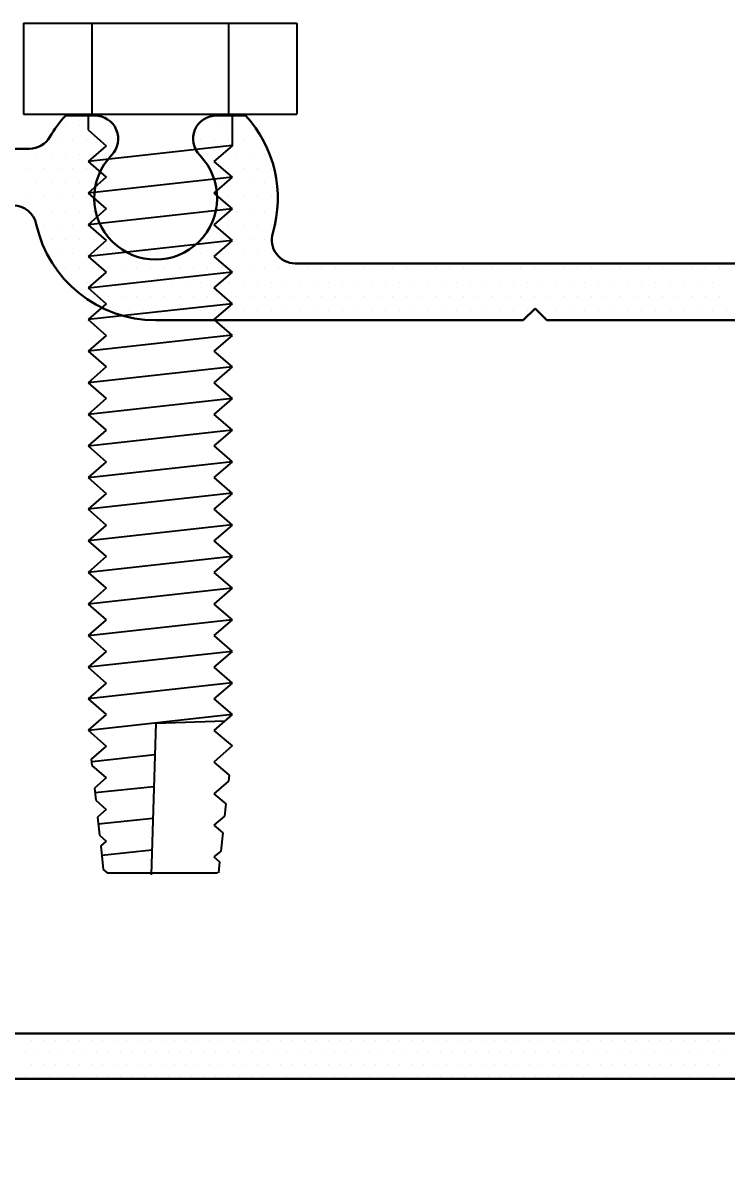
# Model space of a CAD drawing. Header units: inches. Extents: x 3.8 to 36.3, y 0.9 to 43.6.
# Drawn here: x 8.52 to 9.447, y 17.646 to 19.167 of the extents above; entities that cross this region are included whole.
import ezdxf

# ---------------------------------------------------------------- set-up
doc = ezdxf.new("R2010")
doc.units = ezdxf.units.IN
doc.header["$MEASUREMENT"] = 0
for name, color, linetype in [('R-ANNO-DIMS', 3, 'Continuous'), ('R-SWTS-DET1', 1, 'Continuous'), ('R-SWTS-PAT1', 5, 'Continuous')]:
    doc.layers.add(name, color=color, linetype=linetype)
doc.styles.add('SWTSTEXT', font='romans.shx')
doc.dimstyles.new('SWTSARCH', dxfattribs={"dimtxt": 0.25, "dimasz": 0.25, "dimexe": 0.179688, "dimexo": 0.0625, "dimgap": 0.125, "dimtad": 1, "dimtih": 1, "dimtoh": 1, "dimdec": 4, "dimzin": 4, "dimdsep": 46, "dimlunit": 4, "dimtxsty": 'SWTSTEXT', "dimcen": 0.1875, "dimdle": 0.179688, "dimclrd": 256, "dimclre": 256, "dimclrt": 256, "dimadec": 0, "dimazin": 1, "dimtfac": 1, "dimtdec": 4, "dimtofl": 0, "dimtmove": 0, "dimatfit": 3, "dimfxl": 0, "dimfrac": 2, "dimtolj": 1, "dimtzin": 4, "dimlwd": -1, "dimlwe": -1, "dimarcsym": 0})

# ---------------------------------------------------------------- blocks, each defined once
blk = doc.blocks.new('*D9')
at = {"layer": 'Defpoints', "color": 0}
for p in [(10.5692, 18.7891), (6.0692, 17.7901), (6.0692, 16.3107)]:
    blk.add_point(p, dxfattribs=at)
at = {"layer": 'R-ANNO-DIMS'}
for p, q in [((10.5692, 18.7266), (10.5692, 16.131)), ((6.0692, 17.7276), (6.0692, 16.131)), ((10.3192, 16.3107), (6.3192, 16.3107))]:
    blk.add_line(p, q, dxfattribs=at)
for points in [[(6.3192, 16.3523), (6.3192, 16.269), (6.0692, 16.3107)], [(10.3192, 16.3523), (10.3192, 16.269), (10.5692, 16.3107)]]:
    blk.add_solid(points, dxfattribs=at)
at = {"layer": 'R-ANNO-DIMS', "insert": (8.3305, 16.6261), "char_height": 0.25, "attachment_point": 5, "style": 'SWTSTEXT'}
blk.add_mtext('\\A1;4 1/2"', dxfattribs=at)

msp = doc.modelspace()

# ---------------------------------------------------------------- linework, layer by layer
at = {"layer": 'R-SWTS-DET1'}
for p, q in [((8.52001, 19.16687), (8.52001, 19.04687)), ((8.52001, 19.16687), (8.88028, 19.16687)), ((8.61008, 19.16687), (8.61008, 19.04687)), ((8.79021, 19.16687), (8.79021, 19.04687)), ((8.88028, 19.16687), (8.88028, 19.04687)), ((8.52001, 19.04687), (8.88028, 19.04687)), ((8.60514, 19.04687), (8.60514, 19.02604)), ((8.79514, 19.04687), (8.79514, 19.00521)), ((8.60514, 19.02604), (8.62914, 19.00521)), ((8.62914, 19.00521), (8.60514, 18.98437)), ((8.79514, 19.00532), (8.60526, 18.98427)), ((8.79514, 19.00521), (8.77114, 18.98437)), ((8.60514, 18.98437), (8.62914, 18.96354)), ((8.77114, 18.98437), (8.79514, 18.96354)), ((8.62914, 18.96354), (8.60514, 18.94271)), ((8.79503, 18.96364), (8.60526, 18.94261)), ((8.79514, 18.96354), (8.77114, 18.94271)), ((8.60514, 18.94271), (8.62914, 18.92187)), ((8.77114, 18.94271), (8.79514, 18.92187)), ((8.62914, 18.92187), (8.60514, 18.90104)), ((8.79503, 18.92197), (8.60526, 18.90094)), ((8.79514, 18.92187), (8.77114, 18.90104)), ((8.60514, 18.90104), (8.62914, 18.8802)), ((8.77114, 18.90104), (8.79514, 18.8802)), ((8.62914, 18.8802), (8.60514, 18.85937)), ((8.79503, 18.8803), (8.60526, 18.85927)), ((8.79514, 18.8802), (8.77114, 18.85937)), ((8.60514, 18.85937), (8.62914, 18.83854)), ((8.77114, 18.85937), (8.79514, 18.83854)), ((8.62914, 18.83854), (8.60514, 18.8177)), ((8.79503, 18.83864), (8.60526, 18.81761)), ((8.79514, 18.83854), (8.77114, 18.8177)), ((8.60514, 18.8177), (8.62914, 18.79687)), ((8.77114, 18.8177), (8.79514, 18.79687)), ((8.62914, 18.79687), (8.60514, 18.77604)), ((8.79503, 18.79697), (8.60526, 18.77594)), ((8.79514, 18.79687), (8.77114, 18.77604)), ((8.60514, 18.77604), (8.62914, 18.7552)), ((8.77114, 18.77604), (8.79514, 18.7552)), ((8.62914, 18.7552), (8.60514, 18.73437)), ((8.79503, 18.7553), (8.60526, 18.73427)), ((8.79514, 18.7552), (8.77114, 18.73437)), ((8.60514, 18.73437), (8.62914, 18.71354)), ((8.77114, 18.73437), (8.79514, 18.71354)), ((8.62914, 18.71354), (8.60514, 18.6927)), ((8.79503, 18.71363), (8.60526, 18.6926)), ((8.79514, 18.71354), (8.77114, 18.6927)), ((8.60514, 18.6927), (8.62914, 18.67187)), ((8.77114, 18.6927), (8.79514, 18.67187)), ((8.62914, 18.67187), (8.60514, 18.65104)), ((8.79503, 18.67197), (8.60526, 18.65094)), ((8.79514, 18.67187), (8.77114, 18.65104)), ((8.60514, 18.65104), (8.62914, 18.6302)), ((8.77114, 18.65104), (8.79514, 18.6302)), ((8.62914, 18.6302), (8.60514, 18.60937)), ((8.79503, 18.6303), (8.60526, 18.60927)), ((8.79514, 18.6302), (8.77114, 18.60937)), ((8.60514, 18.60937), (8.62914, 18.58854)), ((8.77114, 18.60937), (8.79514, 18.58854)), ((8.62914, 18.58854), (8.60514, 18.5677)), ((8.79503, 18.58863), (8.60526, 18.5676)), ((8.79514, 18.58854), (8.77114, 18.5677)), ((8.60514, 18.5677), (8.62914, 18.54687)), ((8.77114, 18.5677), (8.79514, 18.54687)), ((8.62914, 18.54687), (8.60514, 18.52604)), ((8.79503, 18.54697), (8.60526, 18.52594)), ((8.79514, 18.54687), (8.77114, 18.52604)), ((8.60514, 18.52604), (8.62914, 18.5052)), ((8.77114, 18.52604), (8.79514, 18.5052)), ((8.62914, 18.5052), (8.60514, 18.48437)), ((8.79503, 18.5053), (8.60526, 18.48427)), ((8.79514, 18.5052), (8.77114, 18.48437)), ((8.60514, 18.48437), (8.62914, 18.46353)), ((8.77114, 18.48437), (8.79514, 18.46353)), ((8.62914, 18.46353), (8.60514, 18.4427)), ((8.79503, 18.46363), (8.60526, 18.4426)), ((8.79514, 18.46353), (8.77114, 18.4427)), ((8.60514, 18.4427), (8.62914, 18.42187)), ((8.77114, 18.4427), (8.79514, 18.42187)), ((8.62914, 18.42187), (8.60514, 18.40103)), ((8.79503, 18.42197), (8.60526, 18.40094)), ((8.79514, 18.42187), (8.77114, 18.40103)), ((8.60514, 18.40103), (8.62914, 18.3802)), ((8.77114, 18.40103), (8.79514, 18.3802)), ((8.62914, 18.3802), (8.60514, 18.35937)), ((8.79503, 18.3803), (8.60526, 18.35927)), ((8.79514, 18.3802), (8.77114, 18.35937)), ((8.60514, 18.35937), (8.62914, 18.33853)), ((8.77114, 18.35937), (8.79514, 18.33853)), ((8.62914, 18.33853), (8.60514, 18.3177)), ((8.79503, 18.33863), (8.60526, 18.3176)), ((8.79514, 18.33853), (8.77114, 18.3177)), ((8.60514, 18.3177), (8.62914, 18.29687)), ((8.77114, 18.3177), (8.79514, 18.29687)), ((8.62914, 18.29687), (8.60514, 18.27603)), ((8.79503, 18.29696), (8.60526, 18.27593)), ((8.79514, 18.29687), (8.77114, 18.27603)), ((8.60514, 18.27603), (8.62914, 18.2552)), ((8.77114, 18.27603), (8.79514, 18.2552)), ((8.62914, 18.2552), (8.60514, 18.23487)), ((8.79503, 18.2553), (8.60576, 18.23432)), ((8.79514, 18.2552), (8.77114, 18.23437)), ((8.69464, 18.24412), (8.68816, 18.04412)), ((8.69464, 18.24412), (8.78559, 18.2469)), ((8.60514, 18.23487), (8.62914, 18.21353)), ((8.77114, 18.23437), (8.79514, 18.21404)), ((8.62914, 18.21353), (8.60934, 18.19635)), ((8.79514, 18.21404), (8.77114, 18.1927)), ((8.60934, 18.19635), (8.61022, 18.18829)), ((8.69327, 18.20204), (8.61069, 18.1932)), ((8.77114, 18.1927), (8.79094, 18.17551)), ((8.61022, 18.18829), (8.62914, 18.17187)), ((8.62914, 18.17187), (8.61349, 18.15828)), ((8.79006, 18.16746), (8.77114, 18.15103)), ((8.79094, 18.17551), (8.79006, 18.16746)), ((8.61349, 18.15828), (8.61524, 18.14227)), ((8.69192, 18.16022), (8.61419, 18.15193)), ((8.77114, 18.15103), (8.78679, 18.13745)), ((8.61524, 18.14227), (8.62914, 18.1302)), ((8.78679, 18.13745), (8.78505, 18.12143)), ((8.62914, 18.1302), (8.61765, 18.12022)), ((8.61765, 18.12022), (8.62026, 18.09624)), ((8.69056, 18.11841), (8.61868, 18.11076)), ((8.78505, 18.12143), (8.77114, 18.10937)), ((8.77114, 18.10937), (8.78264, 18.09938)), ((8.62026, 18.09624), (8.62914, 18.08853)), ((8.62914, 18.08853), (8.6218, 18.08215)), ((8.78264, 18.09938), (8.78003, 18.07541)), ((8.6218, 18.08215), (8.62517, 18.05119)), ((8.68921, 18.07659), (8.62317, 18.06959)), ((8.78003, 18.07541), (8.77114, 18.0677)), ((8.77114, 18.0677), (8.77849, 18.06132)), ((8.77849, 18.06132), (8.77691, 18.04687)), ((8.62517, 18.05119), (8.63014, 18.04687)), ((8.63014, 18.04687), (8.77591, 18.04687))]:
    msp.add_line(p, q, dxfattribs=at)
at = {"layer": 'R-SWTS-DET1', "lineweight": 30}
for p, q in [((8.61386, 19.04514), (8.57574, 19.04514)), ((8.81272, 19.04514), (8.7746, 19.04514)), ((8.52803, 19.00125), (8.21717, 19.00112)), ((9.51028, 18.85014), (8.87818, 18.85014)), ((9.17861, 18.77514), (9.19423, 18.79077)), ((9.19423, 18.79077), (9.20986, 18.77514)), ((8.69423, 18.77514), (9.17861, 18.77514)), ((9.20986, 18.77514), (9.69423, 18.77514)), ((10.45744, 17.8349), (8.41569, 17.8349)), ((8.33969, 17.7749), (10.53344, 17.7749))]:
    msp.add_line(p, q, dxfattribs=at)
for centre, radius, start, end in [((8.69423, 18.93614), 0.161, 137.38889, 149.96261), ((8.61386, 19.01414), 0.031, 315.85883, 90), ((8.7746, 19.01414), 0.031, 90, 224.14117), ((8.69423, 18.93614), 0.161, 343.35396, 42.61111), ((8.52802, 19.03225), 0.031, 270.01698, 329.96261), ((8.69423, 18.93614), 0.081, 135.85883, 44.14117), ((8.50663, 18.89526), 0.031, 12.29447, 90.01886), ((8.69423, 18.93614), 0.161, 192.29447, 270), ((8.87818, 18.88114), 0.031, 163.35396, 270)]:
    msp.add_arc(centre, radius, start, end, dxfattribs=at)
at = {"layer": 'R-SWTS-PAT1'}
for p, q in [((8.57529, 19.0315), (8.57529, 19.0315)), ((8.59404, 19.0315), (8.59404, 19.0315)), ((8.61279, 19.0315), (8.61279, 19.0315)), ((8.63154, 19.0315), (8.63154, 19.0315)), ((8.76279, 19.0315), (8.76279, 19.0315)), ((8.78154, 19.0315), (8.78154, 19.0315)), ((8.80029, 19.0315), (8.80029, 19.0315)), ((8.81904, 19.0315), (8.81904, 19.0315)), ((8.56591, 19.01275), (8.56591, 19.01275)), ((8.58466, 19.01275), (8.58466, 19.01275)), ((8.60341, 19.01275), (8.60341, 19.01275)), ((8.62216, 19.01275), (8.62216, 19.01275)), ((8.64091, 19.01275), (8.64091, 19.01275)), ((8.75341, 19.01275), (8.75341, 19.01275)), ((8.77216, 19.01275), (8.77216, 19.01275)), ((8.79091, 19.01275), (8.79091, 19.01275)), ((8.80966, 19.01275), (8.80966, 19.01275)), ((8.82841, 19.01275), (8.82841, 19.01275)), ((8.53779, 18.994), (8.53779, 18.994)), ((8.55654, 18.994), (8.55654, 18.994)), ((8.57529, 18.994), (8.57529, 18.994)), ((8.59404, 18.994), (8.59404, 18.994)), ((8.61279, 18.994), (8.61279, 18.994)), ((8.63154, 18.994), (8.63154, 18.994)), ((8.76279, 18.994), (8.76279, 18.994)), ((8.78154, 18.994), (8.78154, 18.994)), ((8.80029, 18.994), (8.80029, 18.994)), ((8.81904, 18.994), (8.81904, 18.994)), ((8.83779, 18.994), (8.83779, 18.994)), ((8.52841, 18.97525), (8.52841, 18.97525)), ((8.54716, 18.97525), (8.54716, 18.97525)), ((8.56591, 18.97525), (8.56591, 18.97525)), ((8.58466, 18.97525), (8.58466, 18.97525)), ((8.60341, 18.97525), (8.60341, 18.97525)), ((8.62216, 18.97525), (8.62216, 18.97525)), ((8.77216, 18.97525), (8.77216, 18.97525)), ((8.79091, 18.97525), (8.79091, 18.97525)), ((8.80966, 18.97525), (8.80966, 18.97525)), ((8.82841, 18.97525), (8.82841, 18.97525)), ((8.84716, 18.97525), (8.84716, 18.97525)), ((8.53779, 18.9565), (8.53779, 18.9565)), ((8.55654, 18.9565), (8.55654, 18.9565)), ((8.57529, 18.9565), (8.57529, 18.9565)), ((8.59404, 18.9565), (8.59404, 18.9565)), ((8.61279, 18.9565), (8.61279, 18.9565)), ((8.78154, 18.9565), (8.78154, 18.9565)), ((8.80029, 18.9565), (8.80029, 18.9565)), ((8.81904, 18.9565), (8.81904, 18.9565)), ((8.83779, 18.9565), (8.83779, 18.9565)), ((8.52841, 18.93775), (8.52841, 18.93775)), ((8.54716, 18.93775), (8.54716, 18.93775)), ((8.56591, 18.93775), (8.56591, 18.93775)), ((8.58466, 18.93775), (8.58466, 18.93775)), ((8.60341, 18.93775), (8.60341, 18.93775)), ((8.79091, 18.93775), (8.79091, 18.93775)), ((8.80966, 18.93775), (8.80966, 18.93775)), ((8.82841, 18.93775), (8.82841, 18.93775)), ((8.84716, 18.93775), (8.84716, 18.93775)), ((8.53779, 18.919), (8.53779, 18.919)), ((8.55654, 18.919), (8.55654, 18.919)), ((8.57529, 18.919), (8.57529, 18.919)), ((8.59404, 18.919), (8.59404, 18.919)), ((8.61279, 18.919), (8.61279, 18.919)), ((8.78154, 18.919), (8.78154, 18.919)), ((8.80029, 18.919), (8.80029, 18.919)), ((8.81904, 18.919), (8.81904, 18.919)), ((8.83779, 18.919), (8.83779, 18.919)), ((8.54716, 18.90025), (8.54716, 18.90025)), ((8.56591, 18.90025), (8.56591, 18.90025)), ((8.58466, 18.90025), (8.58466, 18.90025)), ((8.60341, 18.90025), (8.60341, 18.90025)), ((8.77216, 18.90025), (8.77216, 18.90025)), ((8.79091, 18.90025), (8.79091, 18.90025)), ((8.80966, 18.90025), (8.80966, 18.90025)), ((8.82841, 18.90025), (8.82841, 18.90025)), ((8.84716, 18.90025), (8.84716, 18.90025)), ((8.55654, 18.8815), (8.55654, 18.8815)), ((8.57529, 18.8815), (8.57529, 18.8815)), ((8.59404, 18.8815), (8.59404, 18.8815)), ((8.61279, 18.8815), (8.61279, 18.8815)), ((8.63154, 18.8815), (8.63154, 18.8815)), ((8.76279, 18.8815), (8.76279, 18.8815)), ((8.78154, 18.8815), (8.78154, 18.8815)), ((8.80029, 18.8815), (8.80029, 18.8815)), ((8.81904, 18.8815), (8.81904, 18.8815)), ((8.83779, 18.8815), (8.83779, 18.8815)), ((8.56591, 18.86275), (8.56591, 18.86275)), ((8.58466, 18.86275), (8.58466, 18.86275)), ((8.60341, 18.86275), (8.60341, 18.86275)), ((8.62216, 18.86275), (8.62216, 18.86275)), ((8.64091, 18.86275), (8.64091, 18.86275)), ((8.65966, 18.86275), (8.65966, 18.86275)), ((8.73466, 18.86275), (8.73466, 18.86275)), ((8.75341, 18.86275), (8.75341, 18.86275)), ((8.77216, 18.86275), (8.77216, 18.86275)), ((8.79091, 18.86275), (8.79091, 18.86275)), ((8.80966, 18.86275), (8.80966, 18.86275)), ((8.82841, 18.86275), (8.82841, 18.86275)), ((8.84716, 18.86275), (8.84716, 18.86275)), ((8.57529, 18.844), (8.57529, 18.844)), ((8.59404, 18.844), (8.59404, 18.844)), ((8.61279, 18.844), (8.61279, 18.844)), ((8.63154, 18.844), (8.63154, 18.844)), ((8.65029, 18.844), (8.65029, 18.844)), ((8.66904, 18.844), (8.66904, 18.844)), ((8.68779, 18.844), (8.68779, 18.844)), ((8.70654, 18.844), (8.70654, 18.844)), ((8.72529, 18.844), (8.72529, 18.844)), ((8.74404, 18.844), (8.74404, 18.844)), ((8.76279, 18.844), (8.76279, 18.844)), ((8.78154, 18.844), (8.78154, 18.844)), ((8.80029, 18.844), (8.80029, 18.844)), ((8.81904, 18.844), (8.81904, 18.844)), ((8.83779, 18.844), (8.83779, 18.844)), ((8.85654, 18.844), (8.85654, 18.844)), ((8.87529, 18.844), (8.87529, 18.844)), ((8.89404, 18.844), (8.89404, 18.844)), ((8.91279, 18.844), (8.91279, 18.844)), ((8.93154, 18.844), (8.93154, 18.844)), ((8.95029, 18.844), (8.95029, 18.844)), ((8.96904, 18.844), (8.96904, 18.844)), ((8.98779, 18.844), (8.98779, 18.844)), ((9.00654, 18.844), (9.00654, 18.844)), ((9.02529, 18.844), (9.02529, 18.844)), ((9.04404, 18.844), (9.04404, 18.844)), ((9.06279, 18.844), (9.06279, 18.844)), ((9.08154, 18.844), (9.08154, 18.844)), ((9.10029, 18.844), (9.10029, 18.844)), ((9.11904, 18.844), (9.11904, 18.844)), ((9.13779, 18.844), (9.13779, 18.844)), ((9.15654, 18.844), (9.15654, 18.844)), ((9.17529, 18.844), (9.17529, 18.844)), ((9.19404, 18.844), (9.19404, 18.844)), ((9.21279, 18.844), (9.21279, 18.844)), ((9.23154, 18.844), (9.23154, 18.844)), ((9.25029, 18.844), (9.25029, 18.844)), ((9.26904, 18.844), (9.26904, 18.844)), ((9.28779, 18.844), (9.28779, 18.844)), ((9.30654, 18.844), (9.30654, 18.844)), ((9.32529, 18.844), (9.32529, 18.844)), ((9.34404, 18.844), (9.34404, 18.844)), ((9.36279, 18.844), (9.36279, 18.844)), ((9.38154, 18.844), (9.38154, 18.844)), ((9.40029, 18.844), (9.40029, 18.844)), ((9.41904, 18.844), (9.41904, 18.844)), ((9.43779, 18.844), (9.43779, 18.844)), ((8.58466, 18.82525), (8.58466, 18.82525)), ((8.60341, 18.82525), (8.60341, 18.82525)), ((8.62216, 18.82525), (8.62216, 18.82525)), ((8.64091, 18.82525), (8.64091, 18.82525)), ((8.65966, 18.82525), (8.65966, 18.82525)), ((8.67841, 18.82525), (8.67841, 18.82525)), ((8.69716, 18.82525), (8.69716, 18.82525)), ((8.71591, 18.82525), (8.71591, 18.82525)), ((8.73466, 18.82525), (8.73466, 18.82525)), ((8.75341, 18.82525), (8.75341, 18.82525)), ((8.77216, 18.82525), (8.77216, 18.82525)), ((8.79091, 18.82525), (8.79091, 18.82525)), ((8.80966, 18.82525), (8.80966, 18.82525)), ((8.82841, 18.82525), (8.82841, 18.82525)), ((8.84716, 18.82525), (8.84716, 18.82525)), ((8.86591, 18.82525), (8.86591, 18.82525)), ((8.88466, 18.82525), (8.88466, 18.82525)), ((8.90341, 18.82525), (8.90341, 18.82525)), ((8.92216, 18.82525), (8.92216, 18.82525)), ((8.94091, 18.82525), (8.94091, 18.82525)), ((8.95966, 18.82525), (8.95966, 18.82525)), ((8.97841, 18.82525), (8.97841, 18.82525)), ((8.99716, 18.82525), (8.99716, 18.82525)), ((9.01591, 18.82525), (9.01591, 18.82525)), ((9.03466, 18.82525), (9.03466, 18.82525)), ((9.05341, 18.82525), (9.05341, 18.82525)), ((9.07216, 18.82525), (9.07216, 18.82525)), ((9.09091, 18.82525), (9.09091, 18.82525)), ((9.10966, 18.82525), (9.10966, 18.82525)), ((9.12841, 18.82525), (9.12841, 18.82525)), ((9.14716, 18.82525), (9.14716, 18.82525)), ((9.16591, 18.82525), (9.16591, 18.82525)), ((9.18466, 18.82525), (9.18466, 18.82525)), ((9.20341, 18.82525), (9.20341, 18.82525)), ((9.22216, 18.82525), (9.22216, 18.82525)), ((9.24091, 18.82525), (9.24091, 18.82525)), ((9.25966, 18.82525), (9.25966, 18.82525)), ((9.27841, 18.82525), (9.27841, 18.82525)), ((9.29716, 18.82525), (9.29716, 18.82525)), ((9.31591, 18.82525), (9.31591, 18.82525)), ((9.33466, 18.82525), (9.33466, 18.82525)), ((9.35341, 18.82525), (9.35341, 18.82525)), ((9.37216, 18.82525), (9.37216, 18.82525)), ((9.39091, 18.82525), (9.39091, 18.82525)), ((9.40966, 18.82525), (9.40966, 18.82525)), ((9.42841, 18.82525), (9.42841, 18.82525)), ((8.61279, 18.8065), (8.61279, 18.8065)), ((8.63154, 18.8065), (8.63154, 18.8065)), ((8.65029, 18.8065), (8.65029, 18.8065)), ((8.66904, 18.8065), (8.66904, 18.8065)), ((8.68779, 18.8065), (8.68779, 18.8065)), ((8.70654, 18.8065), (8.70654, 18.8065)), ((8.72529, 18.8065), (8.72529, 18.8065)), ((8.74404, 18.8065), (8.74404, 18.8065)), ((8.76279, 18.8065), (8.76279, 18.8065)), ((8.78154, 18.8065), (8.78154, 18.8065)), ((8.80029, 18.8065), (8.80029, 18.8065)), ((8.81904, 18.8065), (8.81904, 18.8065)), ((8.83779, 18.8065), (8.83779, 18.8065)), ((8.85654, 18.8065), (8.85654, 18.8065)), ((8.87529, 18.8065), (8.87529, 18.8065)), ((8.89404, 18.8065), (8.89404, 18.8065)), ((8.91279, 18.8065), (8.91279, 18.8065)), ((8.93154, 18.8065), (8.93154, 18.8065)), ((8.95029, 18.8065), (8.95029, 18.8065)), ((8.96904, 18.8065), (8.96904, 18.8065)), ((8.98779, 18.8065), (8.98779, 18.8065)), ((9.00654, 18.8065), (9.00654, 18.8065)), ((9.02529, 18.8065), (9.02529, 18.8065)), ((9.04404, 18.8065), (9.04404, 18.8065)), ((9.06279, 18.8065), (9.06279, 18.8065)), ((9.08154, 18.8065), (9.08154, 18.8065)), ((9.10029, 18.8065), (9.10029, 18.8065)), ((9.11904, 18.8065), (9.11904, 18.8065)), ((9.13779, 18.8065), (9.13779, 18.8065)), ((9.15654, 18.8065), (9.15654, 18.8065)), ((9.17529, 18.8065), (9.17529, 18.8065)), ((9.19404, 18.8065), (9.19404, 18.8065)), ((9.21279, 18.8065), (9.21279, 18.8065)), ((9.23154, 18.8065), (9.23154, 18.8065)), ((9.25029, 18.8065), (9.25029, 18.8065)), ((9.26904, 18.8065), (9.26904, 18.8065)), ((9.28779, 18.8065), (9.28779, 18.8065)), ((9.30654, 18.8065), (9.30654, 18.8065)), ((9.32529, 18.8065), (9.32529, 18.8065)), ((9.34404, 18.8065), (9.34404, 18.8065)), ((9.36279, 18.8065), (9.36279, 18.8065)), ((9.38154, 18.8065), (9.38154, 18.8065)), ((9.40029, 18.8065), (9.40029, 18.8065)), ((9.41904, 18.8065), (9.41904, 18.8065)), ((9.43779, 18.8065), (9.43779, 18.8065)), ((8.64091, 18.78775), (8.64091, 18.78775)), ((8.65966, 18.78775), (8.65966, 18.78775)), ((8.67841, 18.78775), (8.67841, 18.78775)), ((8.69716, 18.78775), (8.69716, 18.78775)), ((8.71591, 18.78775), (8.71591, 18.78775)), ((8.73466, 18.78775), (8.73466, 18.78775)), ((8.75341, 18.78775), (8.75341, 18.78775)), ((8.77216, 18.78775), (8.77216, 18.78775)), ((8.79091, 18.78775), (8.79091, 18.78775)), ((8.80966, 18.78775), (8.80966, 18.78775)), ((8.82841, 18.78775), (8.82841, 18.78775)), ((8.84716, 18.78775), (8.84716, 18.78775)), ((8.86591, 18.78775), (8.86591, 18.78775)), ((8.88466, 18.78775), (8.88466, 18.78775)), ((8.90341, 18.78775), (8.90341, 18.78775)), ((8.92216, 18.78775), (8.92216, 18.78775)), ((8.94091, 18.78775), (8.94091, 18.78775)), ((8.95966, 18.78775), (8.95966, 18.78775)), ((8.97841, 18.78775), (8.97841, 18.78775)), ((8.99716, 18.78775), (8.99716, 18.78775)), ((9.01591, 18.78775), (9.01591, 18.78775)), ((9.03466, 18.78775), (9.03466, 18.78775)), ((9.05341, 18.78775), (9.05341, 18.78775)), ((9.07216, 18.78775), (9.07216, 18.78775)), ((9.09091, 18.78775), (9.09091, 18.78775)), ((9.10966, 18.78775), (9.10966, 18.78775)), ((9.12841, 18.78775), (9.12841, 18.78775)), ((9.14716, 18.78775), (9.14716, 18.78775)), ((9.16591, 18.78775), (9.16591, 18.78775)), ((9.18466, 18.78775), (9.18466, 18.78775)), ((9.20341, 18.78775), (9.20341, 18.78775)), ((9.22216, 18.78775), (9.22216, 18.78775)), ((9.24091, 18.78775), (9.24091, 18.78775)), ((9.25966, 18.78775), (9.25966, 18.78775)), ((9.27841, 18.78775), (9.27841, 18.78775)), ((9.29716, 18.78775), (9.29716, 18.78775)), ((9.31591, 18.78775), (9.31591, 18.78775)), ((9.33466, 18.78775), (9.33466, 18.78775)), ((9.35341, 18.78775), (9.35341, 18.78775)), ((9.37216, 18.78775), (9.37216, 18.78775)), ((9.39091, 18.78775), (9.39091, 18.78775)), ((9.40966, 18.78775), (9.40966, 18.78775)), ((9.42841, 18.78775), (9.42841, 18.78775)), ((9.44716, 18.78775), (9.44716, 18.78775)), ((8.53099, 17.825), (8.53099, 17.825)), ((8.54662, 17.825), (8.54662, 17.825)), ((8.56224, 17.825), (8.56224, 17.825)), ((8.57787, 17.825), (8.57787, 17.825)), ((8.59349, 17.825), (8.59349, 17.825)), ((8.60912, 17.825), (8.60912, 17.825)), ((8.62474, 17.825), (8.62474, 17.825)), ((8.64037, 17.825), (8.64037, 17.825)), ((8.65599, 17.825), (8.65599, 17.825)), ((8.67162, 17.825), (8.67162, 17.825)), ((8.68724, 17.825), (8.68724, 17.825)), ((8.70287, 17.825), (8.70287, 17.825)), ((8.71849, 17.825), (8.71849, 17.825)), ((8.73412, 17.825), (8.73412, 17.825)), ((8.74974, 17.825), (8.74974, 17.825)), ((8.76537, 17.825), (8.76537, 17.825)), ((8.78099, 17.825), (8.78099, 17.825)), ((8.79662, 17.825), (8.79662, 17.825)), ((8.81224, 17.825), (8.81224, 17.825)), ((8.82787, 17.825), (8.82787, 17.825)), ((8.84349, 17.825), (8.84349, 17.825)), ((8.85912, 17.825), (8.85912, 17.825)), ((8.87474, 17.825), (8.87474, 17.825)), ((8.89037, 17.825), (8.89037, 17.825)), ((8.90599, 17.825), (8.90599, 17.825)), ((8.92162, 17.825), (8.92162, 17.825)), ((8.93724, 17.825), (8.93724, 17.825)), ((8.95287, 17.825), (8.95287, 17.825)), ((8.96849, 17.825), (8.96849, 17.825)), ((8.98412, 17.825), (8.98412, 17.825)), ((8.99974, 17.825), (8.99974, 17.825)), ((9.01537, 17.825), (9.01537, 17.825)), ((9.03099, 17.825), (9.03099, 17.825)), ((9.04662, 17.825), (9.04662, 17.825)), ((9.06224, 17.825), (9.06224, 17.825)), ((9.07787, 17.825), (9.07787, 17.825)), ((9.09349, 17.825), (9.09349, 17.825)), ((9.10912, 17.825), (9.10912, 17.825)), ((9.12474, 17.825), (9.12474, 17.825)), ((9.14037, 17.825), (9.14037, 17.825)), ((9.15599, 17.825), (9.15599, 17.825)), ((9.17162, 17.825), (9.17162, 17.825)), ((9.18724, 17.825), (9.18724, 17.825)), ((9.20287, 17.825), (9.20287, 17.825)), ((9.21849, 17.825), (9.21849, 17.825)), ((9.23412, 17.825), (9.23412, 17.825)), ((9.24974, 17.825), (9.24974, 17.825)), ((9.26537, 17.825), (9.26537, 17.825)), ((9.28099, 17.825), (9.28099, 17.825)), ((9.29662, 17.825), (9.29662, 17.825)), ((9.31224, 17.825), (9.31224, 17.825)), ((9.32787, 17.825), (9.32787, 17.825)), ((9.34349, 17.825), (9.34349, 17.825)), ((9.35912, 17.825), (9.35912, 17.825)), ((9.37474, 17.825), (9.37474, 17.825)), ((9.39037, 17.825), (9.39037, 17.825)), ((9.40599, 17.825), (9.40599, 17.825)), ((9.42162, 17.825), (9.42162, 17.825)), ((9.43724, 17.825), (9.43724, 17.825)), ((8.52318, 17.80938), (8.52318, 17.80938)), ((8.5388, 17.80938), (8.5388, 17.80938)), ((8.55443, 17.80938), (8.55443, 17.80938)), ((8.57005, 17.80938), (8.57005, 17.80938)), ((8.58568, 17.80938), (8.58568, 17.80938)), ((8.6013, 17.80938), (8.6013, 17.80938)), ((8.61693, 17.80938), (8.61693, 17.80938)), ((8.63255, 17.80938), (8.63255, 17.80938)), ((8.64818, 17.80938), (8.64818, 17.80938)), ((8.6638, 17.80938), (8.6638, 17.80938)), ((8.67943, 17.80938), (8.67943, 17.80938)), ((8.69505, 17.80938), (8.69505, 17.80938)), ((8.71068, 17.80938), (8.71068, 17.80938)), ((8.7263, 17.80938), (8.7263, 17.80938)), ((8.74193, 17.80938), (8.74193, 17.80938)), ((8.75755, 17.80938), (8.75755, 17.80938)), ((8.77318, 17.80938), (8.77318, 17.80938)), ((8.7888, 17.80938), (8.7888, 17.80938)), ((8.80443, 17.80938), (8.80443, 17.80938)), ((8.82005, 17.80938), (8.82005, 17.80938)), ((8.83568, 17.80938), (8.83568, 17.80938)), ((8.8513, 17.80938), (8.8513, 17.80938)), ((8.86693, 17.80938), (8.86693, 17.80938)), ((8.88255, 17.80938), (8.88255, 17.80938)), ((8.89818, 17.80938), (8.89818, 17.80938)), ((8.9138, 17.80938), (8.9138, 17.80938)), ((8.92943, 17.80938), (8.92943, 17.80938)), ((8.94505, 17.80938), (8.94505, 17.80938)), ((8.96068, 17.80938), (8.96068, 17.80938)), ((8.9763, 17.80938), (8.9763, 17.80938)), ((8.99193, 17.80938), (8.99193, 17.80938)), ((9.00755, 17.80938), (9.00755, 17.80938)), ((9.02318, 17.80938), (9.02318, 17.80938)), ((9.0388, 17.80938), (9.0388, 17.80938)), ((9.05443, 17.80938), (9.05443, 17.80938)), ((9.07005, 17.80938), (9.07005, 17.80938)), ((9.08568, 17.80938), (9.08568, 17.80938)), ((9.1013, 17.80938), (9.1013, 17.80938)), ((9.11693, 17.80938), (9.11693, 17.80938)), ((9.13255, 17.80938), (9.13255, 17.80938)), ((9.14818, 17.80938), (9.14818, 17.80938)), ((9.1638, 17.80938), (9.1638, 17.80938)), ((9.17943, 17.80938), (9.17943, 17.80938)), ((9.19505, 17.80938), (9.19505, 17.80938)), ((9.21068, 17.80938), (9.21068, 17.80938)), ((9.2263, 17.80938), (9.2263, 17.80938)), ((9.24193, 17.80938), (9.24193, 17.80938)), ((9.25755, 17.80938), (9.25755, 17.80938)), ((9.27318, 17.80938), (9.27318, 17.80938)), ((9.2888, 17.80938), (9.2888, 17.80938)), ((9.30443, 17.80938), (9.30443, 17.80938)), ((9.32005, 17.80938), (9.32005, 17.80938)), ((9.33568, 17.80938), (9.33568, 17.80938)), ((9.3513, 17.80938), (9.3513, 17.80938)), ((9.36693, 17.80938), (9.36693, 17.80938)), ((9.38255, 17.80938), (9.38255, 17.80938)), ((9.39818, 17.80938), (9.39818, 17.80938)), ((9.4138, 17.80938), (9.4138, 17.80938)), ((9.42943, 17.80938), (9.42943, 17.80938)), ((9.44505, 17.80938), (9.44505, 17.80938)), ((8.53099, 17.79375), (8.53099, 17.79375)), ((8.54662, 17.79375), (8.54662, 17.79375)), ((8.56224, 17.79375), (8.56224, 17.79375)), ((8.57787, 17.79375), (8.57787, 17.79375)), ((8.59349, 17.79375), (8.59349, 17.79375)), ((8.60912, 17.79375), (8.60912, 17.79375)), ((8.62474, 17.79375), (8.62474, 17.79375)), ((8.64037, 17.79375), (8.64037, 17.79375)), ((8.65599, 17.79375), (8.65599, 17.79375)), ((8.67162, 17.79375), (8.67162, 17.79375)), ((8.68724, 17.79375), (8.68724, 17.79375)), ((8.70287, 17.79375), (8.70287, 17.79375)), ((8.71849, 17.79375), (8.71849, 17.79375)), ((8.73412, 17.79375), (8.73412, 17.79375)), ((8.74974, 17.79375), (8.74974, 17.79375)), ((8.76537, 17.79375), (8.76537, 17.79375)), ((8.78099, 17.79375), (8.78099, 17.79375)), ((8.79662, 17.79375), (8.79662, 17.79375)), ((8.81224, 17.79375), (8.81224, 17.79375)), ((8.82787, 17.79375), (8.82787, 17.79375)), ((8.84349, 17.79375), (8.84349, 17.79375)), ((8.85912, 17.79375), (8.85912, 17.79375)), ((8.87474, 17.79375), (8.87474, 17.79375)), ((8.89037, 17.79375), (8.89037, 17.79375)), ((8.90599, 17.79375), (8.90599, 17.79375)), ((8.92162, 17.79375), (8.92162, 17.79375)), ((8.93724, 17.79375), (8.93724, 17.79375)), ((8.95287, 17.79375), (8.95287, 17.79375)), ((8.96849, 17.79375), (8.96849, 17.79375)), ((8.98412, 17.79375), (8.98412, 17.79375)), ((8.99974, 17.79375), (8.99974, 17.79375)), ((9.01537, 17.79375), (9.01537, 17.79375)), ((9.03099, 17.79375), (9.03099, 17.79375)), ((9.04662, 17.79375), (9.04662, 17.79375)), ((9.06224, 17.79375), (9.06224, 17.79375)), ((9.07787, 17.79375), (9.07787, 17.79375)), ((9.09349, 17.79375), (9.09349, 17.79375)), ((9.10912, 17.79375), (9.10912, 17.79375)), ((9.12474, 17.79375), (9.12474, 17.79375)), ((9.14037, 17.79375), (9.14037, 17.79375)), ((9.15599, 17.79375), (9.15599, 17.79375)), ((9.17162, 17.79375), (9.17162, 17.79375)), ((9.18724, 17.79375), (9.18724, 17.79375)), ((9.20287, 17.79375), (9.20287, 17.79375)), ((9.21849, 17.79375), (9.21849, 17.79375)), ((9.23412, 17.79375), (9.23412, 17.79375)), ((9.24974, 17.79375), (9.24974, 17.79375)), ((9.26537, 17.79375), (9.26537, 17.79375)), ((9.28099, 17.79375), (9.28099, 17.79375)), ((9.29662, 17.79375), (9.29662, 17.79375)), ((9.31224, 17.79375), (9.31224, 17.79375)), ((9.32787, 17.79375), (9.32787, 17.79375)), ((9.34349, 17.79375), (9.34349, 17.79375)), ((9.35912, 17.79375), (9.35912, 17.79375)), ((9.37474, 17.79375), (9.37474, 17.79375)), ((9.39037, 17.79375), (9.39037, 17.79375)), ((9.40599, 17.79375), (9.40599, 17.79375)), ((9.42162, 17.79375), (9.42162, 17.79375)), ((9.43724, 17.79375), (9.43724, 17.79375)), ((8.52318, 17.77813), (8.52318, 17.77813)), ((8.5388, 17.77813), (8.5388, 17.77813)), ((8.55443, 17.77813), (8.55443, 17.77813)), ((8.57005, 17.77813), (8.57005, 17.77813)), ((8.58568, 17.77813), (8.58568, 17.77813)), ((8.6013, 17.77813), (8.6013, 17.77813)), ((8.61693, 17.77813), (8.61693, 17.77813)), ((8.63255, 17.77813), (8.63255, 17.77813)), ((8.64818, 17.77813), (8.64818, 17.77813)), ((8.6638, 17.77813), (8.6638, 17.77813)), ((8.67943, 17.77813), (8.67943, 17.77813)), ((8.69505, 17.77813), (8.69505, 17.77813)), ((8.71068, 17.77813), (8.71068, 17.77813)), ((8.7263, 17.77813), (8.7263, 17.77813)), ((8.74193, 17.77813), (8.74193, 17.77813)), ((8.75755, 17.77813), (8.75755, 17.77813)), ((8.77318, 17.77813), (8.77318, 17.77813)), ((8.7888, 17.77813), (8.7888, 17.77813)), ((8.80443, 17.77813), (8.80443, 17.77813)), ((8.82005, 17.77813), (8.82005, 17.77813)), ((8.83568, 17.77813), (8.83568, 17.77813)), ((8.8513, 17.77813), (8.8513, 17.77813)), ((8.86693, 17.77813), (8.86693, 17.77813)), ((8.88255, 17.77813), (8.88255, 17.77813)), ((8.89818, 17.77813), (8.89818, 17.77813)), ((8.9138, 17.77813), (8.9138, 17.77813)), ((8.92943, 17.77813), (8.92943, 17.77813)), ((8.94505, 17.77813), (8.94505, 17.77813)), ((8.96068, 17.77813), (8.96068, 17.77813)), ((8.9763, 17.77813), (8.9763, 17.77813)), ((8.99193, 17.77813), (8.99193, 17.77813)), ((9.00755, 17.77813), (9.00755, 17.77813)), ((9.02318, 17.77813), (9.02318, 17.77813)), ((9.0388, 17.77813), (9.0388, 17.77813)), ((9.05443, 17.77813), (9.05443, 17.77813)), ((9.07005, 17.77813), (9.07005, 17.77813)), ((9.08568, 17.77813), (9.08568, 17.77813)), ((9.1013, 17.77813), (9.1013, 17.77813)), ((9.11693, 17.77813), (9.11693, 17.77813)), ((9.13255, 17.77813), (9.13255, 17.77813)), ((9.14818, 17.77813), (9.14818, 17.77813)), ((9.1638, 17.77813), (9.1638, 17.77813)), ((9.17943, 17.77813), (9.17943, 17.77813)), ((9.19505, 17.77813), (9.19505, 17.77813)), ((9.21068, 17.77813), (9.21068, 17.77813)), ((9.2263, 17.77813), (9.2263, 17.77813)), ((9.24193, 17.77813), (9.24193, 17.77813)), ((9.25755, 17.77813), (9.25755, 17.77813)), ((9.27318, 17.77813), (9.27318, 17.77813)), ((9.2888, 17.77813), (9.2888, 17.77813)), ((9.30443, 17.77813), (9.30443, 17.77813)), ((9.32005, 17.77813), (9.32005, 17.77813)), ((9.33568, 17.77813), (9.33568, 17.77813)), ((9.3513, 17.77813), (9.3513, 17.77813)), ((9.36693, 17.77813), (9.36693, 17.77813)), ((9.38255, 17.77813), (9.38255, 17.77813)), ((9.39818, 17.77813), (9.39818, 17.77813)), ((9.4138, 17.77813), (9.4138, 17.77813)), ((9.42943, 17.77813), (9.42943, 17.77813)), ((9.44505, 17.77813), (9.44505, 17.77813))]:
    msp.add_line(p, q, dxfattribs=at)

# ---------------------------------------------------------------- dimensions: what is measured, and where the dimension line sits
at = {"layer": 'R-ANNO-DIMS'}
dim = msp.add_linear_dim(base=(6.06923, 16.31067), p1=(10.56923, 18.78909), p2=(6.06923, 17.79014), dimstyle='SWTSARCH', dxfattribs=at)
dim.commit()
dim.dimension.update_dxf_attribs({"geometry": '*D9', "text_midpoint": (8.33049, 16.31067), "dimtype": 160})

doc.saveas('drawing.dxf')
